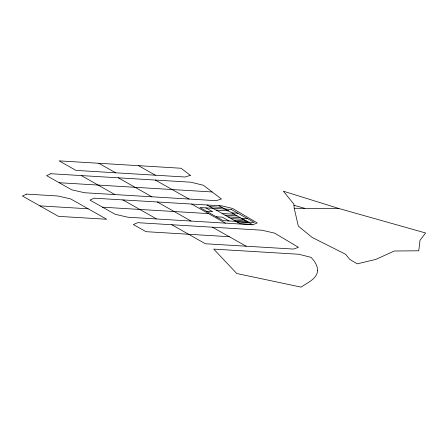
<?xml version="1.0" encoding="UTF-8"?>
<svg xmlns="http://www.w3.org/2000/svg" width="448" height="448" viewBox="0 0 448 448"><rect width="100%" height="100%" fill="white"/><g stroke="black" fill="none" stroke-linecap="round" stroke-linejoin="round"><path stroke-width="0.67" d="M294.23 208.292L338.906 208.51L425.6 232.977L420.006 240.335L418.762 250.79L394.274 251.014L375.861 259.403L357.241 263.838L349.726 259.375L345.559 254.246L312.194 237.474L298.312 226.117L294.23 208.292L293.877 204.131L283.332 191.178L338.906 208.51M59.192 182.722L212.167 191.962M209.944 206.685L222.029 207.413M228.346 210.829L215.964 210.084L206.931 204.982M206.685 211.355L212.643 211.714L205.867 207.889M231.98 212.884L237.944 213.242M102.575 207.194L208.499 213.595M225.002 215.18L237.087 215.914M228.015 216.882L240.1 217.61M39.9 205.878L88.155 208.796M216.322 216.793L222.286 217.157L229.062 220.982M247.582 218.686L241.618 218.322L248.399 222.146M231.028 218.585L243.113 219.313M234.035 220.282L246.12 221.015M237.048 221.984L249.133 222.712M156.66 218.971L252.829 224.801L257.275 222.947L232.68 208.499L221.973 205.884L94.242 198.19L89.953 200.077L115.198 214.312L128.01 217.235L156.66 218.971L122.881 199.914M229.286 236.712L145.981 231.678L133.37 224.566L137.659 222.678L261.856 230.199L274.613 233.145L298.441 247.324L293.574 249.071L205.369 243.757L171.752 224.739M293.961 205.324L304.898 208.365M225.204 209.059L234.366 214.228L221.99 213.483L240.061 223.681L252.146 224.414L234.074 214.211M219.016 205.71L228.049 210.812M138.494 165.676L155.378 175.207M216.261 210.101L222.281 213.5M155.294 180.057L189.028 199.041M191.593 204.053L225.406 223.132M212.453 227.209L246.165 246.215M98.778 163.274L115.646 172.794M157.265 201.986L191.061 221.06M118.283 177.817L151.894 196.801M81.284 175.577L114.895 194.572M317.654 270.637C316.758 279.222 307.244 282.716 301.146 287.129L236.774 273.515L213.735 249.116L298.805 254.251L311.052 257.354C314.49 260.982 317.649 265.44 317.654 270.637M50.887 173.734L46.609 175.622L71.77 189.823L84.594 192.746L216.233 200.682L221.407 199.002L203.358 185.254L190.876 182.207L50.887 173.734M26.69 194.118L22.4 196.006L58.464 216.356L106.708 219.262L70.633 198.912L57.82 195.989L26.69 194.118M190.344 175.33L185.175 177.01L75.936 170.397L59.142 160.871L181.042 168.246L190.344 175.33M231.168 209.418L199.903 207.53L223.098 220.618L254.363 222.51L231.168 209.418"/></g></svg>
